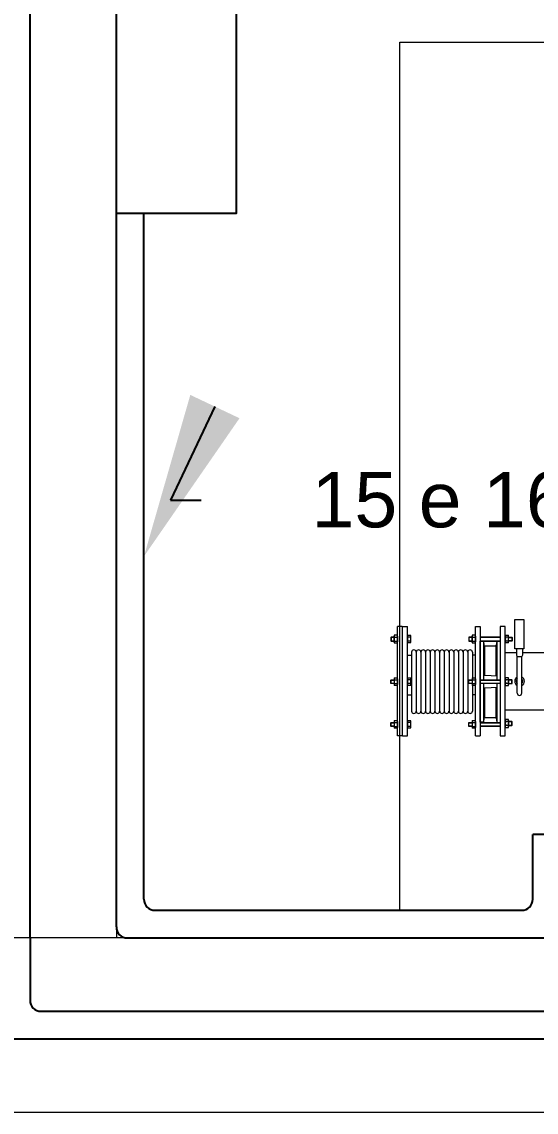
# Model space of a CAD drawing. Header units: millimetres. Extents: x 100 to 940, y 100 to 694.
# Drawn here: x 557.02 to 566.34, y 600.85 to 620.6 of the extents above; entities that cross this region are included whole.
import ezdxf
from ezdxf import colors
from ezdxf.entities.mleader import LeaderData, LeaderLine
from ezdxf.math import Vec2, Vec3

# ---------------------------------------------------------------- set-up
doc = ezdxf.new("R2010")
doc.units = ezdxf.units.MM
for name, color, linetype, lineweight in [('Aço 1020', 6, 'Continuous', 9), ('M-EQUIPAMENTOS', 1, 'Continuous', 9), ('PAREDE', 7, 'Continuous', 9)]:
    doc.layers.add(name, color=color, linetype=linetype, lineweight=lineweight)
doc.styles.add('Notes', font='arial.ttf', dxfattribs={"height": 3})

msp = doc.modelspace()

# ---------------------------------------------------------------- linework, layer by layer
at = {"color": 2}
for p, q in [((557.173, 604.009), (557.173, 621.488)), ((558.736, 604.209), (558.736, 617.129)), ((559.236, 604.709), (559.236, 617.129)), ((566.278, 604.709), (566.278, 605.884)), ((566.778, 605.884), (566.278, 605.884)), ((559.436, 604.509), (566.078, 604.509)), ((557.173, 604.009), (557.173, 602.881)), ((558.936, 604.009), (566.578, 604.009)), ((557.373, 602.681), (587.111, 602.681)), ((556.873, 602.181), (587.111, 602.181))]:
    msp.add_line(p, q, dxfattribs=at)
msp.add_lwpolyline([(558.736, 625.84), (560.904, 625.84), (560.904, 617.129), (558.736, 617.129)], close=True, dxfattribs=at)
for centre, start, end in [((559.436, 604.709), 180, 270), ((566.078, 604.709), 270, 0), ((558.936, 604.209), 180, 270), ((557.373, 602.881), 180, 270)]:
    msp.add_arc(centre, 0.2, start, end, dxfattribs=at)
at = {"layer": 'Aço 1020'}
msp.add_lwpolyline([(563.868, 604.509), (563.868, 620.228), (582.618, 620.228), (582.618, 604.009), (566.778, 604.009)], dxfattribs=at)
at = {"layer": 'M-EQUIPAMENTOS', "linetype": 'Continuous'}
for p, q in [((563.824, 609.493), (563.77, 609.493)), ((563.824, 609.493), (563.77, 609.493)), ((563.92, 607.666), (563.92, 609.646)), ((563.92, 607.666), (563.92, 609.646)), ((563.92, 607.666), (563.92, 609.646)), ((563.92, 607.666), (563.92, 609.646)), ((563.92, 609.646), (564.006, 609.646)), ((564.006, 607.666), (564.006, 609.646)), ((564.01, 609.493), (564.064, 609.493)), ((564.01, 609.493), (564.064, 609.493)), ((565.235, 609.493), (565.182, 609.493)), ((565.235, 609.493), (565.182, 609.493)), ((565.24, 607.666), (565.24, 609.646)), ((565.24, 609.646), (565.326, 609.646)), ((565.326, 609.646), (565.326, 607.666)), ((565.714, 609.646), (565.686, 609.646)), ((565.686, 609.646), (565.686, 608.135)), ((565.779, 609.646), (565.714, 609.646)), ((565.779, 608.135), (565.779, 609.646)), ((565.784, 609.493), (565.837, 609.493)), ((565.784, 609.493), (565.837, 609.493)), ((563.711, 609.457), (563.705, 609.451)), ((563.711, 609.457), (563.705, 609.451)), ((563.766, 609.451), (563.705, 609.451)), ((563.766, 609.451), (563.705, 609.451)), ((563.705, 609.451), (563.705, 609.391)), ((563.705, 609.451), (563.705, 609.391)), ((563.705, 609.391), (563.711, 609.385)), ((563.705, 609.391), (563.711, 609.385)), ((563.705, 609.391), (563.766, 609.391)), ((563.705, 609.391), (563.766, 609.391)), ((563.766, 609.457), (563.711, 609.457)), ((563.766, 609.457), (563.711, 609.457)), ((563.711, 609.457), (563.711, 609.385)), ((563.711, 609.457), (563.711, 609.385)), ((563.711, 609.385), (563.766, 609.385)), ((563.711, 609.385), (563.766, 609.385)), ((563.766, 609.367), (563.766, 609.475)), ((563.766, 609.367), (563.766, 609.475)), ((563.77, 609.457), (563.824, 609.457)), ((563.77, 609.457), (563.824, 609.457)), ((563.77, 609.385), (563.824, 609.385)), ((563.77, 609.385), (563.824, 609.385)), ((563.77, 609.35), (563.824, 609.35)), ((563.77, 609.35), (563.824, 609.35)), ((563.828, 609.367), (563.828, 609.475)), ((563.828, 609.475), (563.828, 609.368)), ((563.828, 609.475), (563.828, 609.368)), ((563.828, 609.367), (563.828, 609.475)), ((564.006, 609.367), (564.006, 609.475)), ((564.006, 609.475), (564.006, 609.368)), ((564.006, 609.475), (564.006, 609.368)), ((564.006, 609.367), (564.006, 609.475)), ((564.064, 609.457), (564.01, 609.457)), ((564.064, 609.457), (564.01, 609.457)), ((564.064, 609.385), (564.01, 609.385)), ((564.064, 609.385), (564.01, 609.385)), ((564.064, 609.35), (564.01, 609.35)), ((564.064, 609.35), (564.01, 609.35)), ((564.068, 609.367), (564.068, 609.475)), ((564.068, 609.367), (564.068, 609.475)), ((565.122, 609.457), (565.117, 609.451)), ((565.122, 609.457), (565.117, 609.451)), ((565.178, 609.451), (565.117, 609.451)), ((565.178, 609.451), (565.117, 609.451)), ((565.117, 609.451), (565.117, 609.391)), ((565.117, 609.451), (565.117, 609.391)), ((565.117, 609.391), (565.122, 609.385)), ((565.117, 609.391), (565.122, 609.385)), ((565.117, 609.391), (565.178, 609.391)), ((565.117, 609.391), (565.178, 609.391)), ((565.178, 609.457), (565.122, 609.457)), ((565.178, 609.457), (565.122, 609.457)), ((565.122, 609.457), (565.122, 609.385)), ((565.122, 609.457), (565.122, 609.385)), ((565.122, 609.385), (565.178, 609.385)), ((565.122, 609.385), (565.178, 609.385)), ((565.178, 609.367), (565.178, 609.475)), ((565.178, 609.367), (565.178, 609.475)), ((565.182, 609.457), (565.235, 609.457)), ((565.182, 609.457), (565.235, 609.457)), ((565.182, 609.385), (565.235, 609.385)), ((565.182, 609.385), (565.235, 609.385)), ((565.182, 609.35), (565.235, 609.35)), ((565.182, 609.35), (565.235, 609.35)), ((565.24, 609.367), (565.24, 609.475)), ((565.24, 609.475), (565.24, 609.368)), ((565.24, 609.475), (565.24, 609.368)), ((565.24, 609.367), (565.24, 609.475)), ((565.523, 609.457), (565.326, 609.457)), ((565.523, 609.451), (565.326, 609.451)), ((565.326, 609.391), (565.523, 609.391)), ((565.326, 609.385), (565.523, 609.385)), ((565.383, 609.38), (565.393, 609.309)), ((565.383, 609.38), (565.383, 608.684)), ((565.393, 609.309), (565.393, 608.758)), ((565.405, 609.299), (565.523, 609.299)), ((565.405, 609.299), (565.405, 608.758)), ((565.686, 609.457), (565.523, 609.457)), ((565.686, 609.451), (565.523, 609.451)), ((565.523, 609.391), (565.686, 609.391)), ((565.523, 609.385), (565.686, 609.385)), ((565.523, 609.299), (565.606, 609.299)), ((565.606, 609.299), (565.606, 608.75)), ((565.629, 609.38), (565.618, 609.309)), ((565.618, 608.749), (565.618, 609.309)), ((565.629, 609.38), (565.629, 608.684)), ((565.779, 609.367), (565.779, 609.475)), ((565.779, 609.475), (565.779, 609.368)), ((565.779, 609.475), (565.779, 609.368)), ((565.779, 609.367), (565.779, 609.475)), ((565.837, 609.457), (565.784, 609.457)), ((565.837, 609.457), (565.784, 609.457)), ((565.837, 609.385), (565.784, 609.385)), ((565.837, 609.385), (565.784, 609.385)), ((565.837, 609.35), (565.784, 609.35)), ((565.837, 609.35), (565.784, 609.35)), ((565.841, 609.367), (565.841, 609.475)), ((565.841, 609.367), (565.841, 609.475)), ((565.841, 609.457), (565.897, 609.457)), ((565.841, 609.457), (565.897, 609.457)), ((565.841, 609.451), (565.902, 609.451)), ((565.841, 609.451), (565.902, 609.451)), ((565.902, 609.391), (565.841, 609.391)), ((565.902, 609.391), (565.841, 609.391)), ((565.897, 609.385), (565.841, 609.385)), ((565.897, 609.385), (565.841, 609.385)), ((565.897, 609.457), (565.902, 609.451)), ((565.897, 609.457), (565.902, 609.451)), ((565.897, 609.457), (565.897, 609.385)), ((565.897, 609.457), (565.897, 609.385)), ((565.902, 609.391), (565.897, 609.385)), ((565.902, 609.391), (565.897, 609.385)), ((565.902, 609.451), (565.902, 609.391)), ((565.902, 609.451), (565.902, 609.391)), ((564.006, 609.126), (564.082, 609.126)), ((564.082, 609.182), (564.082, 608.115)), ((564.168, 609.182), (564.168, 608.115)), ((564.253, 609.182), (564.253, 608.115)), ((564.337, 609.182), (564.337, 608.115)), ((564.422, 609.182), (564.422, 608.115)), ((564.507, 609.182), (564.507, 608.115)), ((564.591, 609.182), (564.591, 608.115)), ((564.676, 609.182), (564.676, 608.115)), ((564.761, 609.182), (564.761, 608.115)), ((564.846, 609.182), (564.846, 608.115)), ((564.93, 609.182), (564.93, 608.115)), ((565.015, 609.182), (565.015, 608.115)), ((565.099, 609.182), (565.099, 608.115)), ((565.184, 609.182), (565.184, 608.684)), ((565.24, 609.126), (565.184, 609.126)), ((565.24, 608.415), (565.24, 609.12)), ((565.779, 609.177), (565.982, 609.177)), ((565.982, 609.242), (565.982, 609.13)), ((565.982, 609.13), (565.996, 609.107)), ((566.116, 609.242), (565.991, 609.242)), ((565.996, 609.107), (566.08, 609.107)), ((565.996, 608.443), (565.996, 609.107)), ((566.094, 609.13), (566.08, 609.107)), ((566.08, 608.443), (566.08, 609.107)), ((566.094, 609.242), (566.094, 609.13)), ((566.094, 609.177), (566.805, 609.177)), ((563.766, 608.702), (563.766, 608.595)), ((563.766, 608.702), (563.766, 608.595)), ((563.77, 608.72), (563.824, 608.72)), ((563.77, 608.72), (563.824, 608.72)), ((563.828, 608.702), (563.828, 608.595)), ((563.828, 608.595), (563.828, 608.702)), ((563.828, 608.595), (563.828, 608.702)), ((563.828, 608.702), (563.828, 608.595)), ((564.006, 608.595), (564.006, 608.702)), ((564.006, 608.702), (564.006, 608.595)), ((564.006, 608.702), (564.006, 608.595)), ((564.006, 608.595), (564.006, 608.702)), ((564.01, 608.72), (564.064, 608.72)), ((564.01, 608.72), (564.064, 608.72)), ((564.068, 608.595), (564.068, 608.702)), ((564.068, 608.595), (564.068, 608.702)), ((565.178, 608.702), (565.178, 608.595)), ((565.178, 608.702), (565.178, 608.595)), ((565.182, 608.72), (565.235, 608.72)), ((565.182, 608.72), (565.235, 608.72)), ((565.24, 608.702), (565.24, 608.595)), ((565.24, 608.595), (565.24, 608.702)), ((565.24, 608.595), (565.24, 608.702)), ((565.24, 608.702), (565.24, 608.595)), ((565.523, 608.753), (565.404, 608.758)), ((565.629, 608.749), (565.523, 608.753)), ((565.779, 608.702), (565.779, 608.595)), ((565.779, 608.595), (565.779, 608.702)), ((565.779, 608.595), (565.779, 608.702)), ((565.779, 608.702), (565.779, 608.595)), ((565.837, 608.72), (565.784, 608.72)), ((565.837, 608.72), (565.784, 608.72)), ((565.841, 608.702), (565.841, 608.595)), ((565.841, 608.702), (565.841, 608.595)), ((563.705, 608.679), (563.711, 608.684)), ((563.705, 608.679), (563.711, 608.684)), ((563.705, 608.679), (563.766, 608.679)), ((563.705, 608.679), (563.766, 608.679)), ((563.705, 608.618), (563.705, 608.679)), ((563.705, 608.618), (563.705, 608.679)), ((563.711, 608.613), (563.705, 608.618)), ((563.766, 608.618), (563.705, 608.618)), ((563.711, 608.613), (563.705, 608.618)), ((563.766, 608.618), (563.705, 608.618)), ((563.711, 608.684), (563.766, 608.684)), ((563.711, 608.684), (563.766, 608.684)), ((563.711, 608.613), (563.711, 608.684)), ((563.711, 608.613), (563.711, 608.684)), ((563.766, 608.613), (563.711, 608.613)), ((563.766, 608.613), (563.711, 608.613)), ((563.77, 608.684), (563.824, 608.684)), ((563.77, 608.684), (563.824, 608.684)), ((563.77, 608.613), (563.824, 608.613)), ((563.77, 608.613), (563.824, 608.613)), ((563.824, 608.577), (563.77, 608.577)), ((563.824, 608.577), (563.77, 608.577)), ((564.064, 608.684), (564.01, 608.684)), ((564.064, 608.684), (564.01, 608.684)), ((564.064, 608.613), (564.01, 608.613)), ((564.064, 608.613), (564.01, 608.613)), ((564.064, 608.577), (564.01, 608.577)), ((564.064, 608.577), (564.01, 608.577)), ((565.117, 608.679), (565.122, 608.684)), ((565.117, 608.679), (565.122, 608.684)), ((565.117, 608.679), (565.178, 608.679)), ((565.117, 608.679), (565.178, 608.679)), ((565.117, 608.618), (565.117, 608.679)), ((565.117, 608.618), (565.117, 608.679)), ((565.122, 608.613), (565.117, 608.618)), ((565.178, 608.618), (565.117, 608.618)), ((565.122, 608.613), (565.117, 608.618)), ((565.178, 608.618), (565.117, 608.618)), ((565.122, 608.684), (565.178, 608.684)), ((565.122, 608.684), (565.178, 608.684)), ((565.122, 608.613), (565.122, 608.684)), ((565.122, 608.613), (565.122, 608.684)), ((565.178, 608.613), (565.122, 608.613)), ((565.178, 608.613), (565.122, 608.613)), ((565.182, 608.684), (565.235, 608.684)), ((565.182, 608.684), (565.235, 608.684)), ((565.182, 608.613), (565.235, 608.613)), ((565.182, 608.613), (565.235, 608.613)), ((565.235, 608.577), (565.182, 608.577)), ((565.235, 608.577), (565.182, 608.577)), ((565.184, 608.613), (565.184, 608.115)), ((565.326, 608.684), (565.523, 608.684)), ((565.326, 608.679), (565.523, 608.679)), ((565.523, 608.618), (565.326, 608.618)), ((565.523, 608.613), (565.326, 608.613)), ((565.383, 608.613), (565.383, 607.917)), ((565.393, 608.539), (565.393, 607.988)), ((565.404, 608.539), (565.523, 608.544)), ((565.405, 608.539), (565.405, 607.998)), ((565.523, 608.684), (565.686, 608.684)), ((565.523, 608.679), (565.686, 608.679)), ((565.686, 608.618), (565.523, 608.618)), ((565.686, 608.613), (565.523, 608.613)), ((565.523, 608.544), (565.629, 608.548)), ((565.606, 608.548), (565.606, 607.998)), ((565.618, 607.988), (565.618, 608.548)), ((565.629, 608.613), (565.629, 607.917)), ((565.837, 608.684), (565.784, 608.684)), ((565.837, 608.684), (565.784, 608.684)), ((565.837, 608.613), (565.784, 608.613)), ((565.837, 608.613), (565.784, 608.613)), ((565.784, 608.577), (565.837, 608.577)), ((565.784, 608.577), (565.837, 608.577)), ((565.897, 608.684), (565.841, 608.684)), ((565.897, 608.684), (565.841, 608.684)), ((565.902, 608.679), (565.841, 608.679)), ((565.902, 608.679), (565.841, 608.679)), ((565.841, 608.618), (565.902, 608.618)), ((565.841, 608.618), (565.902, 608.618)), ((565.841, 608.613), (565.897, 608.613)), ((565.841, 608.613), (565.897, 608.613)), ((565.902, 608.679), (565.897, 608.684)), ((565.902, 608.679), (565.897, 608.684)), ((565.897, 608.613), (565.897, 608.684)), ((565.897, 608.613), (565.897, 608.684)), ((565.897, 608.613), (565.902, 608.618)), ((565.897, 608.613), (565.902, 608.618)), ((565.902, 608.618), (565.902, 608.679)), ((565.902, 608.618), (565.902, 608.679)), ((564.006, 608.41), (564.082, 608.41)), ((565.24, 608.41), (565.184, 608.41)), ((565.686, 608.135), (565.686, 607.666)), ((568.399, 608.135), (565.779, 608.135)), ((565.779, 607.666), (565.779, 608.135)), ((563.705, 607.906), (563.711, 607.912)), ((563.705, 607.906), (563.711, 607.912)), ((563.705, 607.906), (563.766, 607.906)), ((563.705, 607.906), (563.766, 607.906)), ((563.705, 607.846), (563.705, 607.906)), ((563.705, 607.846), (563.705, 607.906)), ((563.711, 607.912), (563.766, 607.912)), ((563.711, 607.912), (563.766, 607.912)), ((563.711, 607.84), (563.711, 607.912)), ((563.711, 607.84), (563.711, 607.912)), ((563.766, 607.93), (563.766, 607.822)), ((563.766, 607.93), (563.766, 607.822)), ((563.77, 607.948), (563.824, 607.948)), ((563.77, 607.948), (563.824, 607.948)), ((563.77, 607.912), (563.824, 607.912)), ((563.77, 607.912), (563.824, 607.912)), ((563.828, 607.93), (563.828, 607.822)), ((563.828, 607.823), (563.828, 607.93)), ((563.828, 607.823), (563.828, 607.93)), ((563.828, 607.93), (563.828, 607.822)), ((564.006, 607.822), (564.006, 607.93)), ((564.006, 607.93), (564.006, 607.823)), ((564.006, 607.93), (564.006, 607.823)), ((564.006, 607.822), (564.006, 607.93)), ((564.01, 607.948), (564.064, 607.948)), ((564.01, 607.948), (564.064, 607.948)), ((564.064, 607.912), (564.01, 607.912)), ((564.064, 607.912), (564.01, 607.912)), ((564.068, 607.822), (564.068, 607.93)), ((564.068, 607.822), (564.068, 607.93)), ((565.117, 607.906), (565.122, 607.912)), ((565.117, 607.906), (565.122, 607.912)), ((565.117, 607.906), (565.178, 607.906)), ((565.117, 607.906), (565.178, 607.906)), ((565.117, 607.846), (565.117, 607.906)), ((565.117, 607.846), (565.117, 607.906)), ((565.122, 607.912), (565.178, 607.912)), ((565.122, 607.912), (565.178, 607.912)), ((565.122, 607.84), (565.122, 607.912)), ((565.122, 607.84), (565.122, 607.912)), ((565.178, 607.93), (565.178, 607.822)), ((565.178, 607.93), (565.178, 607.822)), ((565.182, 607.948), (565.235, 607.948)), ((565.182, 607.948), (565.235, 607.948)), ((565.182, 607.912), (565.235, 607.912)), ((565.182, 607.912), (565.235, 607.912)), ((565.24, 607.93), (565.24, 607.822)), ((565.24, 607.823), (565.24, 607.93)), ((565.24, 607.823), (565.24, 607.93)), ((565.24, 607.93), (565.24, 607.822)), ((565.326, 607.912), (565.523, 607.912)), ((565.326, 607.906), (565.523, 607.906)), ((565.393, 607.988), (565.383, 607.917)), ((565.405, 607.998), (565.523, 607.998)), ((565.523, 607.998), (565.606, 607.998)), ((565.523, 607.912), (565.686, 607.912)), ((565.523, 607.906), (565.686, 607.906)), ((565.618, 607.988), (565.629, 607.917)), ((565.779, 607.944), (565.779, 607.837)), ((565.779, 607.837), (565.779, 607.944)), ((565.779, 607.837), (565.779, 607.944)), ((565.779, 607.944), (565.779, 607.837)), ((565.837, 607.962), (565.784, 607.962)), ((565.837, 607.962), (565.784, 607.962)), ((565.837, 607.927), (565.784, 607.927)), ((565.837, 607.927), (565.784, 607.927)), ((565.841, 607.944), (565.841, 607.837)), ((565.841, 607.944), (565.841, 607.837)), ((565.897, 607.927), (565.841, 607.927)), ((565.897, 607.927), (565.841, 607.927)), ((565.902, 607.921), (565.841, 607.921)), ((565.902, 607.921), (565.841, 607.921)), ((565.902, 607.921), (565.897, 607.927)), ((565.902, 607.921), (565.897, 607.927)), ((565.897, 607.855), (565.897, 607.927)), ((565.897, 607.855), (565.897, 607.927)), ((565.902, 607.861), (565.902, 607.921)), ((565.902, 607.861), (565.902, 607.921)), ((563.766, 607.846), (563.705, 607.846)), ((563.711, 607.84), (563.705, 607.846)), ((563.766, 607.846), (563.705, 607.846)), ((563.711, 607.84), (563.705, 607.846)), ((563.766, 607.84), (563.711, 607.84)), ((563.766, 607.84), (563.711, 607.84)), ((563.77, 607.84), (563.824, 607.84)), ((563.77, 607.84), (563.824, 607.84)), ((563.824, 607.805), (563.77, 607.805)), ((563.824, 607.805), (563.77, 607.805)), ((564.064, 607.84), (564.01, 607.84)), ((564.064, 607.84), (564.01, 607.84)), ((564.064, 607.805), (564.01, 607.805)), ((564.064, 607.805), (564.01, 607.805)), ((565.178, 607.846), (565.117, 607.846)), ((565.122, 607.84), (565.117, 607.846)), ((565.178, 607.846), (565.117, 607.846)), ((565.122, 607.84), (565.117, 607.846)), ((565.178, 607.84), (565.122, 607.84)), ((565.178, 607.84), (565.122, 607.84)), ((565.182, 607.84), (565.235, 607.84)), ((565.182, 607.84), (565.235, 607.84)), ((565.235, 607.805), (565.182, 607.805)), ((565.235, 607.805), (565.182, 607.805)), ((565.523, 607.846), (565.326, 607.846)), ((565.523, 607.84), (565.326, 607.84)), ((565.686, 607.846), (565.523, 607.846)), ((565.686, 607.84), (565.523, 607.84)), ((565.837, 607.855), (565.784, 607.855)), ((565.837, 607.855), (565.784, 607.855)), ((565.784, 607.819), (565.837, 607.819)), ((565.784, 607.819), (565.837, 607.819)), ((565.841, 607.861), (565.902, 607.861)), ((565.841, 607.861), (565.902, 607.861)), ((565.841, 607.855), (565.897, 607.855)), ((565.841, 607.855), (565.897, 607.855)), ((565.897, 607.855), (565.902, 607.861)), ((565.897, 607.855), (565.902, 607.861)), ((563.92, 607.666), (564.006, 607.666)), ((565.24, 607.666), (565.326, 607.666)), ((565.686, 607.666), (565.779, 607.666))]:
    msp.add_line(p, q, dxfattribs=at)
at = {"layer": 'M-EQUIPAMENTOS', "color": 1, "linetype": 'Continuous'}
for p, q in [((563.828, 607.666), (563.828, 609.646)), ((563.914, 609.646), (563.828, 609.646)), ((563.914, 609.646), (563.914, 607.666)), ((563.914, 607.666), (563.828, 607.666))]:
    msp.add_line(p, q, dxfattribs=at)
at = {"layer": 'M-EQUIPAMENTOS', "linetype": 'Continuous'}
for points in [[(565.991, 609.242), (565.955, 609.242), (565.955, 609.773), (566.116, 609.773), (566.116, 609.242)], [(565.383, 607.917), (565.326, 607.917), (565.326, 609.38), (565.383, 609.38)]]:
    msp.add_lwpolyline(points, dxfattribs=at)
for centre, radius, start, end in [((563.805, 609.475), 0.039, 152.7204, 207.2796), ((563.805, 609.475), 0.039, 152.7204, 207.2796), ((563.789, 609.475), 0.039, 332.7204, 27.2796), ((563.789, 609.475), 0.039, 332.7204, 27.2796), ((564.045, 609.475), 0.039, 152.7204, 207.2796), ((564.045, 609.475), 0.039, 152.7204, 207.2796), ((564.029, 609.475), 0.039, 332.7204, 27.2796), ((564.029, 609.475), 0.039, 332.7204, 27.2796), ((565.217, 609.475), 0.039, 152.7204, 207.2796), ((565.217, 609.475), 0.039, 152.7204, 207.2796), ((565.201, 609.475), 0.039, 332.7204, 27.2796), ((565.201, 609.475), 0.039, 332.7204, 27.2796), ((565.818, 609.475), 0.039, 152.7204, 207.2796), ((565.818, 609.475), 0.039, 152.7204, 207.2796), ((565.802, 609.475), 0.039, 332.7204, 27.2796), ((565.802, 609.475), 0.039, 332.7204, 27.2796), ((563.915, 609.421), 0.149, 166.1642, 193.8358), ((563.915, 609.421), 0.149, 166.1642, 193.8358), ((563.805, 609.367), 0.039, 152.7204, 207.2796), ((563.805, 609.367), 0.039, 152.7204, 207.2796), ((563.679, 609.421), 0.149, 346.1642, 13.8358), ((563.679, 609.421), 0.149, 346.1642, 13.8358), ((563.789, 609.367), 0.039, 332.7204, 27.2796), ((563.789, 609.367), 0.039, 332.7204, 27.2796), ((564.155, 609.421), 0.149, 166.1642, 193.8358), ((564.155, 609.421), 0.149, 166.1642, 193.8358), ((564.045, 609.367), 0.039, 152.7204, 207.2796), ((564.045, 609.367), 0.039, 152.7204, 207.2796), ((563.919, 609.421), 0.149, 346.1642, 13.8358), ((563.919, 609.421), 0.149, 346.1642, 13.8358), ((564.029, 609.367), 0.039, 332.7204, 27.2796), ((564.029, 609.367), 0.039, 332.7204, 27.2796), ((565.327, 609.421), 0.149, 166.1642, 193.8358), ((565.327, 609.421), 0.149, 166.1642, 193.8358), ((565.217, 609.367), 0.039, 152.7204, 207.2796), ((565.217, 609.367), 0.039, 152.7204, 207.2796), ((565.09, 609.421), 0.149, 346.1642, 13.8358), ((565.09, 609.421), 0.149, 346.1642, 13.8358), ((565.201, 609.367), 0.039, 332.7204, 27.2796), ((565.201, 609.367), 0.039, 332.7204, 27.2796), ((565.405, 609.311), 0.0122, 188.5308, 270), ((565.606, 609.311), 0.0122, 270, 351.4692), ((565.929, 609.421), 0.149, 166.1642, 193.8358), ((565.929, 609.421), 0.149, 166.1642, 193.8358), ((565.818, 609.367), 0.039, 152.7204, 207.2796), ((565.818, 609.367), 0.039, 152.7204, 207.2796), ((565.692, 609.421), 0.149, 346.1642, 13.8358), ((565.692, 609.421), 0.149, 346.1642, 13.8358), ((565.802, 609.367), 0.039, 332.7204, 27.2796), ((565.802, 609.367), 0.039, 332.7204, 27.2796), ((564.125, 609.182), 0.0422, 0, 180), ((564.21, 609.182), 0.0422, 0, 180), ((564.295, 609.182), 0.0422, 0, 180), ((564.379, 609.182), 0.0422, 0, 180), ((564.464, 609.182), 0.0422, 0, 180), ((564.549, 609.182), 0.0422, 0, 180), ((564.634, 609.182), 0.0422, 0, 180), ((564.718, 609.182), 0.0422, 0, 180), ((564.803, 609.182), 0.0422, 0, 180), ((564.888, 609.182), 0.0422, 0, 180), ((564.973, 609.182), 0.0422, 0, 180), ((565.057, 609.182), 0.0422, 0, 180), ((565.142, 609.182), 0.0422, 0, 180), ((563.805, 608.702), 0.039, 152.7204, 207.2796), ((563.805, 608.702), 0.039, 152.7204, 207.2796), ((563.789, 608.702), 0.039, 332.7204, 27.2796), ((563.789, 608.702), 0.039, 332.7204, 27.2796), ((564.045, 608.702), 0.039, 152.7204, 207.2796), ((564.045, 608.702), 0.039, 152.7204, 207.2796), ((564.029, 608.702), 0.039, 332.7204, 27.2796), ((564.029, 608.702), 0.039, 332.7204, 27.2796), ((565.217, 608.702), 0.039, 152.7204, 207.2796), ((565.217, 608.702), 0.039, 152.7204, 207.2796), ((565.201, 608.702), 0.039, 332.7204, 27.2796), ((565.201, 608.702), 0.039, 332.7204, 27.2796), ((565.818, 608.702), 0.039, 152.7204, 207.2796), ((565.818, 608.702), 0.039, 152.7204, 207.2796), ((565.802, 608.702), 0.039, 332.7204, 27.2796), ((565.802, 608.702), 0.039, 332.7204, 27.2796), ((566.038, 608.656), 0.0877, 118.4996, 241.5004), ((566.038, 608.656), 0.0595, 134.6342, 225.3658), ((566.038, 608.656), 0.0877, 298.4996, 61.5004), ((566.038, 608.656), 0.0595, 314.6342, 45.3658), ((563.915, 608.649), 0.149, 166.1642, 193.8358), ((563.915, 608.649), 0.149, 166.1642, 193.8358), ((563.805, 608.595), 0.039, 152.7204, 207.2796), ((563.805, 608.595), 0.039, 152.7204, 207.2796), ((563.679, 608.649), 0.149, 346.1642, 13.8358), ((563.679, 608.649), 0.149, 346.1642, 13.8358), ((563.789, 608.595), 0.039, 332.7204, 27.2796), ((563.789, 608.595), 0.039, 332.7204, 27.2796), ((564.155, 608.649), 0.149, 166.1642, 193.8358), ((564.155, 608.649), 0.149, 166.1642, 193.8358), ((564.045, 608.595), 0.039, 152.7204, 207.2796), ((564.045, 608.595), 0.039, 152.7204, 207.2796), ((563.919, 608.649), 0.149, 346.1642, 13.8358), ((563.919, 608.649), 0.149, 346.1642, 13.8358), ((564.029, 608.595), 0.039, 332.7204, 27.2796), ((564.029, 608.595), 0.039, 332.7204, 27.2796), ((565.327, 608.649), 0.149, 166.1642, 193.8358), ((565.327, 608.649), 0.149, 166.1642, 193.8358), ((565.217, 608.595), 0.039, 152.7204, 207.2796), ((565.217, 608.595), 0.039, 152.7204, 207.2796), ((565.09, 608.649), 0.149, 346.1642, 13.8358), ((565.09, 608.649), 0.149, 346.1642, 13.8358), ((565.201, 608.595), 0.039, 332.7204, 27.2796), ((565.201, 608.595), 0.039, 332.7204, 27.2796), ((565.929, 608.649), 0.149, 166.1642, 193.8358), ((565.929, 608.649), 0.149, 166.1642, 193.8358), ((565.818, 608.595), 0.039, 152.7204, 207.2796), ((565.818, 608.595), 0.039, 152.7204, 207.2796), ((565.692, 608.649), 0.149, 346.1642, 13.8358), ((565.692, 608.649), 0.149, 346.1642, 13.8358), ((565.802, 608.595), 0.039, 332.7204, 27.2796), ((565.802, 608.595), 0.039, 332.7204, 27.2796), ((566.038, 608.443), 0.0418, 180, 0), ((564.125, 608.115), 0.0422, 180, 0), ((564.21, 608.115), 0.0422, 180, 0), ((564.295, 608.115), 0.0422, 180, 0), ((564.379, 608.115), 0.0422, 180, 0), ((564.464, 608.115), 0.0422, 180, 0), ((564.549, 608.115), 0.0422, 180, 0), ((564.634, 608.115), 0.0422, 180, 0), ((564.718, 608.115), 0.0422, 180, 0), ((564.803, 608.115), 0.0422, 180, 0), ((564.888, 608.115), 0.0422, 180, 0), ((564.973, 608.115), 0.0422, 180, 0), ((565.057, 608.115), 0.0422, 180, 0), ((565.142, 608.115), 0.0422, 180, 0), ((563.805, 607.93), 0.039, 152.7204, 207.2796), ((563.805, 607.93), 0.039, 152.7204, 207.2796), ((563.915, 607.876), 0.149, 166.1642, 193.8358), ((563.915, 607.876), 0.149, 166.1642, 193.8358), ((563.789, 607.93), 0.039, 332.7204, 27.2796), ((563.789, 607.93), 0.039, 332.7204, 27.2796), ((563.679, 607.876), 0.149, 346.1642, 13.8358), ((563.679, 607.876), 0.149, 346.1642, 13.8358), ((564.045, 607.93), 0.039, 152.7204, 207.2796), ((564.045, 607.93), 0.039, 152.7204, 207.2796), ((564.155, 607.876), 0.149, 166.1642, 193.8358), ((564.155, 607.876), 0.149, 166.1642, 193.8358), ((564.029, 607.93), 0.039, 332.7204, 27.2796), ((564.029, 607.93), 0.039, 332.7204, 27.2796), ((563.919, 607.876), 0.149, 346.1642, 13.8358), ((563.919, 607.876), 0.149, 346.1642, 13.8358), ((565.217, 607.93), 0.039, 152.7204, 207.2796), ((565.217, 607.93), 0.039, 152.7204, 207.2796), ((565.327, 607.876), 0.149, 166.1642, 193.8358), ((565.327, 607.876), 0.149, 166.1642, 193.8358), ((565.201, 607.93), 0.039, 332.7204, 27.2796), ((565.201, 607.93), 0.039, 332.7204, 27.2796), ((565.09, 607.876), 0.149, 346.1642, 13.8358), ((565.09, 607.876), 0.149, 346.1642, 13.8358), ((565.405, 607.986), 0.0122, 90, 171.4692), ((565.606, 607.986), 0.0122, 8.5308, 90), ((565.818, 607.944), 0.039, 152.7204, 207.2796), ((565.818, 607.944), 0.039, 152.7204, 207.2796), ((565.929, 607.891), 0.149, 166.1642, 193.8358), ((565.929, 607.891), 0.149, 166.1642, 193.8358), ((565.802, 607.944), 0.039, 332.7204, 27.2796), ((565.802, 607.944), 0.039, 332.7204, 27.2796), ((565.692, 607.891), 0.149, 346.1642, 13.8358), ((565.692, 607.891), 0.149, 346.1642, 13.8358), ((563.805, 607.822), 0.039, 152.7204, 207.2796), ((563.805, 607.822), 0.039, 152.7204, 207.2796), ((563.789, 607.822), 0.039, 332.7204, 27.2796), ((563.789, 607.822), 0.039, 332.7204, 27.2796), ((564.045, 607.822), 0.039, 152.7204, 207.2796), ((564.045, 607.822), 0.039, 152.7204, 207.2796), ((564.029, 607.822), 0.039, 332.7204, 27.2796), ((564.029, 607.822), 0.039, 332.7204, 27.2796), ((565.217, 607.822), 0.039, 152.7204, 207.2796), ((565.217, 607.822), 0.039, 152.7204, 207.2796), ((565.201, 607.822), 0.039, 332.7204, 27.2796), ((565.201, 607.822), 0.039, 332.7204, 27.2796), ((565.818, 607.837), 0.039, 152.7204, 207.2796), ((565.818, 607.837), 0.039, 152.7204, 207.2796), ((565.802, 607.837), 0.039, 332.7204, 27.2796), ((565.802, 607.837), 0.039, 332.7204, 27.2796)]:
    msp.add_arc(centre, radius, start, end, dxfattribs=at)
at = {"layer": 'PAREDE'}
for p, q in [((558.736, 632.134), (558.736, 604.009)), ((586.861, 604.009), (533.019, 604.009)), ((512.799, 600.853), (594.361, 600.853))]:
    msp.add_line(p, q, dxfattribs=at)

# ---------------------------------------------------------------- leaders
at = {"color": 2}
ml = msp.add_multileader_mtext('Standard', dxfattribs=at)
ml.set_content('15 e 16', color=2, style='Notes')
ml.set_leader_properties()
ml.build(insert=Vec2(0, 0))
ml.multileader.update_dxf_attribs({"dogleg_length": 7, "arrow_head_size": 3})
ctx = ml.context
ctx.base_point, ctx.char_height, ctx.arrow_head_size, ctx.plane_origin = Vec3(560.27, 611.934), 1, 3, Vec3(559.236, 613.005)
notes = []
notes.append((ctx, [(0, (1, 1, 0), (559.717, 611.934), (1, 0), 0.553, [(0, [(559.236, 610.919)], 0, [])])]))
ctx.mtext.insert, ctx.mtext.flow_direction = Vec3(562.27, 612.443), 5
for ctx, leaders in notes:
    for number, flags, end, landing, length, lines in leaders:
        leader = LeaderData()
        leader.index, (leader.has_last_leader_line, leader.has_dogleg_vector, leader.attachment_direction) = number, flags
        leader.last_leader_point, leader.dogleg_vector, leader.dogleg_length = Vec3(end), Vec3(landing), length
        for number, points, colour, breaks in lines:
            line = LeaderLine()
            line.index, line.vertices, line.color, line.breaks = number, Vec3.list(points), colors.encode_raw_color(colour), breaks
            leader.lines.append(line)
        ctx.leaders.append(leader)

doc.saveas('drawing.dxf')
